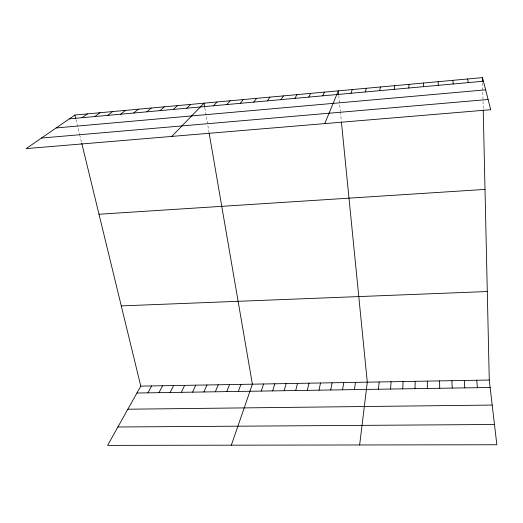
<?xml version="1.0" encoding="UTF-8"?>
<svg xmlns="http://www.w3.org/2000/svg" width="523" height="523" viewBox="0 0 523 523"><rect width="100%" height="100%" fill="white"/><g stroke="black" fill="none" stroke-linecap="round" stroke-linejoin="round"><path stroke-width="0.39" stroke-dasharray="2.62 1.96" d="M75.998 119.63L79.509 134.084M79.692 134.836L81.549 142.459M204.82 107.967L206.055 115.138M206.33 116.734L209.03 132.411M338.786 95.559L339.571 103.404M339.728 104.973L340.342 111.157M340.414 111.929L341.349 121.297M482.631 83.046L483.213 109.242"/><path stroke-width="0.78" d="M427.324 388.465L427.35 381.117M414.987 388.661L415.197 381.326M423.48 86.681L423.584 83.026M402.73 388.851L403.109 381.542M390.55 389.047L391.099 381.751M408.764 88.014L409.117 84.353M378.436 389.236L379.155 381.96M359.641 444.968L367.29 382.163L341.427 122.107M354.444 389.609L355.49 382.372M394.159 89.348L394.754 85.667M342.552 389.798L343.761 382.581M330.732 389.981L332.105 382.784M318.984 390.165L320.514 382.986M379.659 90.662L380.496 86.981M307.308 390.348L308.995 383.189M295.698 390.531L297.541 383.385M284.159 390.714L286.153 383.588M365.263 91.97L366.335 88.282M272.692 390.89L274.83 383.784M261.284 391.073L263.579 383.98M231.343 445.184L252.387 384.176L209.161 133.188M350.972 93.271L352.28 89.57M238.338 391.433L240.933 384.379M226.799 391.616L229.538 384.582M215.332 391.792L218.215 384.778M324.744 123.605L338.322 90.852L338.708 94.774M203.931 391.969L206.958 384.974M192.595 392.152L195.765 385.17M181.331 392.328L184.639 385.366M322.698 95.84L324.463 92.126M170.132 392.505L173.584 385.562M158.999 392.675L162.588 385.752M308.714 97.115L310.701 93.388M147.931 392.851L151.657 385.941M81.738 143.25L140.785 386.131L107.594 445.387L496.85 444.746L489.267 380.031L483.232 110.039M294.828 98.376L297.038 94.643M281.041 99.625L283.466 95.886M267.351 100.874L269.992 97.128M253.753 102.109L256.61 98.35M240.26 103.332L243.319 99.573M226.858 104.554L230.12 100.782M213.547 105.764L217.012 101.985M171.753 136.418L203.996 103.181L204.683 107.169M186.803 108.196L190.673 104.404M173.381 109.412L177.447 105.62M160.051 110.628L164.314 106.823M146.813 111.83L151.271 108.026M133.666 113.02L138.32 109.215M120.617 114.21L125.455 110.392M107.66 115.387L112.68 111.569M94.787 116.557L99.998 112.733M82.006 117.721L87.393 113.89M74.881 115.034L26.15 148.617L490.711 109.706L482.507 77.613L74.881 115.034L75.626 118.1M69.311 118.871L483.435 81.228M56.131 127.958L485.632 89.845M41.494 138.039L488.103 99.494M98.997 214.234L485.004 189.411M121.277 305.896L487.292 291.54M140.785 386.131L489.267 380.031M136.928 393.021L490.143 387.484M127.854 409.215L492.202 405.07M117.904 426.984L494.477 424.493M467.614 78.98L468.275 82.608M452.826 80.339L453.232 83.974M476.734 380.247L477.421 387.68M464.274 380.469L464.777 387.876M451.892 380.685L452.218 388.079M438.15 81.686L438.3 85.334M482.507 77.613L482.592 81.49M439.588 380.901L439.732 388.275"/></g></svg>
